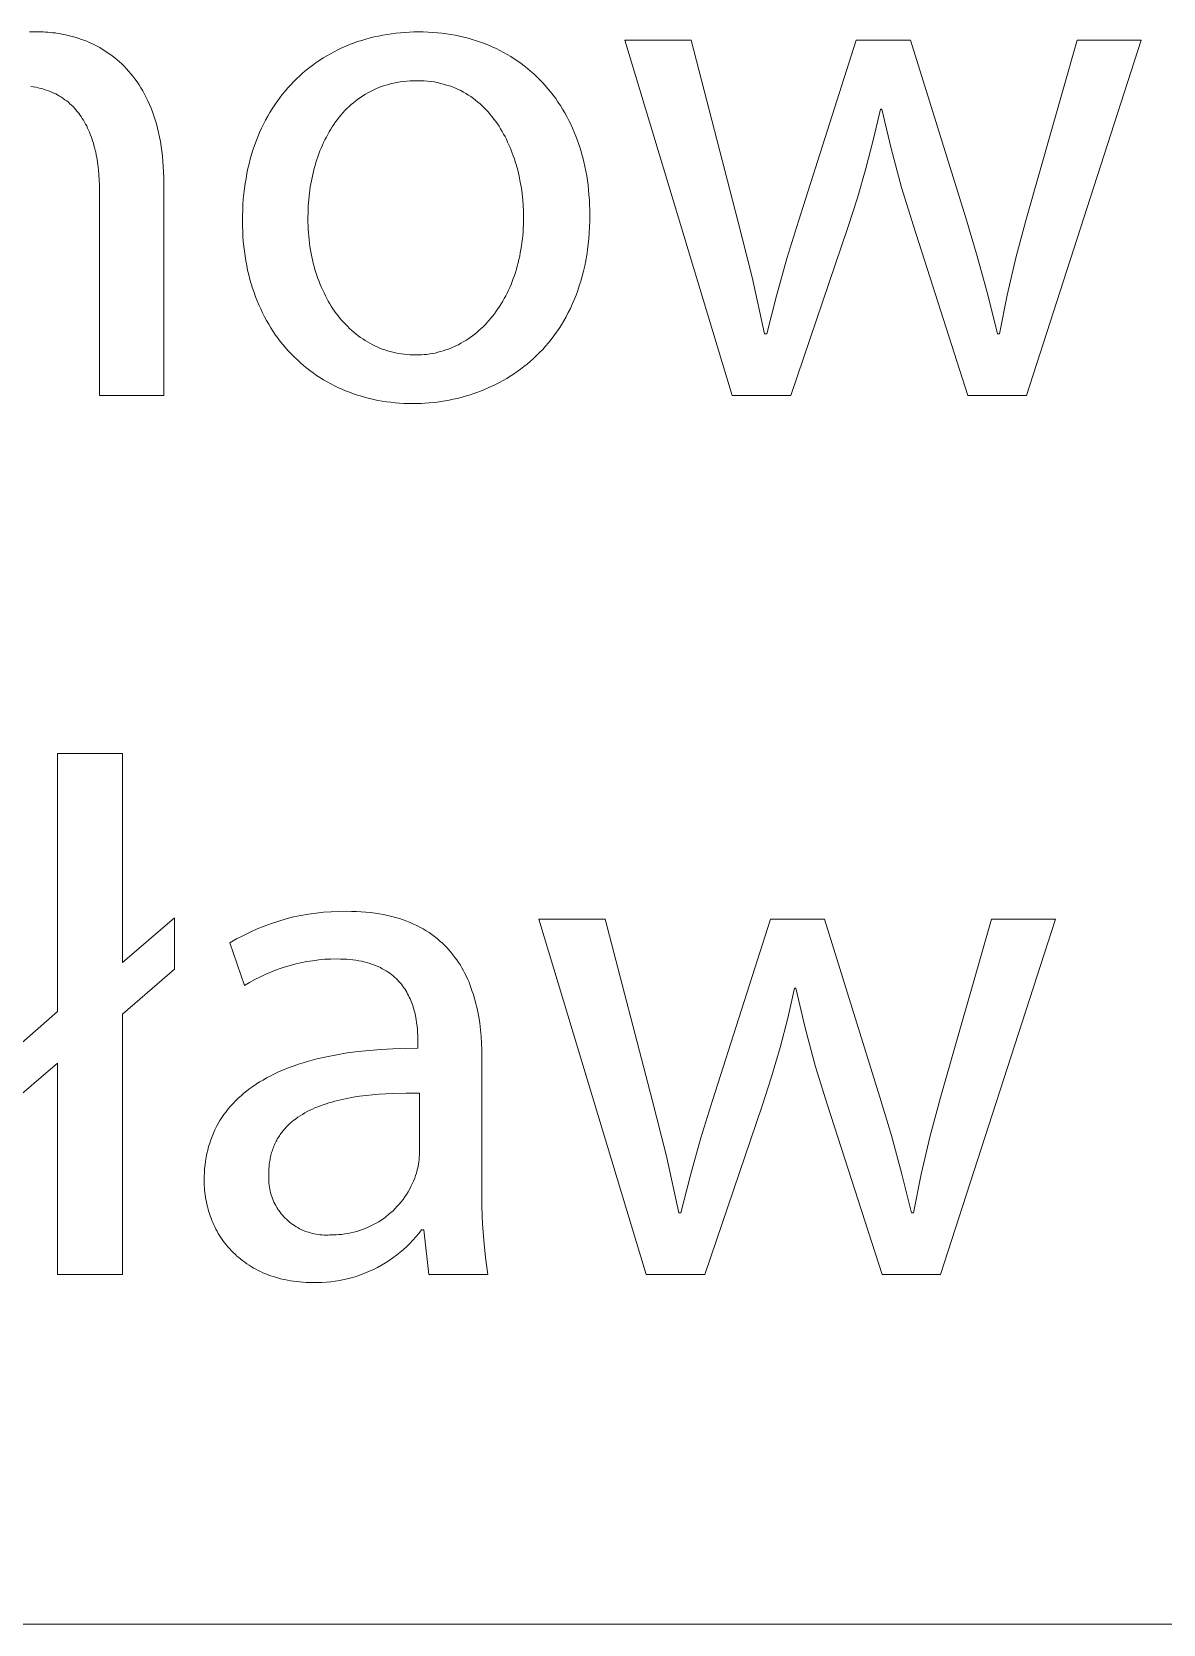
# Model space of a CAD drawing. Header units: millimetres. Extents: x 1348 to 6197, y -150 to 3238.
# Drawn here: x 5300.9 to 5375.7, y -149.9 to -44.6 of the extents above; entities that cross this region are included whole.
import ezdxf

# ---------------------------------------------------------------- set-up
doc = ezdxf.new("R2010")
doc.units = ezdxf.units.MM
doc.header["$MEASUREMENT"] = 0
doc.layers.add('Domyślny', color=7, linetype='Continuous', true_color=0x000000)

msp = doc.modelspace()

# ---------------------------------------------------------------- linework, layer by layer
at = {"layer": 'Domyślny', "color": 18, "lineweight": 15, "true_color": 0x000000}
for p, q in [((5300.79, -44.61), (5301.09, -44.6)), ((5301.09, -44.6), (5301.38, -44.61)), ((5301.38, -44.61), (5301.53, -44.61)), ((5301.53, -44.61), (5301.69, -44.61)), ((5301.69, -44.61), (5301.85, -44.62)), ((5301.85, -44.62), (5302.01, -44.63)), ((5302.01, -44.63), (5302.17, -44.64)), ((5302.17, -44.64), (5302.33, -44.66)), ((5302.33, -44.66), (5302.5, -44.68)), ((5302.5, -44.68), (5302.67, -44.71)), ((5302.67, -44.71), (5302.84, -44.73)), ((5302.84, -44.73), (5303.01, -44.77)), ((5303.01, -44.77), (5303.18, -44.8)), ((5303.18, -44.8), (5303.35, -44.84)), ((5303.35, -44.84), (5303.52, -44.88)), ((5303.52, -44.88), (5303.7, -44.93)), ((5303.7, -44.93), (5303.87, -44.98)), ((5303.87, -44.98), (5304.04, -45.04)), ((5304.04, -45.04), (5304.22, -45.1)), ((5304.22, -45.1), (5304.39, -45.16)), ((5304.39, -45.16), (5304.57, -45.23)), ((5304.57, -45.23), (5304.74, -45.31)), ((5322.21, -45.35), (5322.48, -45.25)), ((5322.48, -45.25), (5322.75, -45.17)), ((5322.75, -45.17), (5323.02, -45.08)), ((5323.02, -45.08), (5323.3, -45.01)), ((5323.3, -45.01), (5323.58, -44.94)), ((5323.58, -44.94), (5323.86, -44.88)), ((5323.86, -44.88), (5324.14, -44.82)), ((5324.14, -44.82), (5324.43, -44.77)), ((5324.43, -44.77), (5324.72, -44.73)), ((5324.72, -44.73), (5325.01, -44.69)), ((5325.01, -44.69), (5325.31, -44.66)), ((5325.31, -44.66), (5325.6, -44.64)), ((5325.6, -44.64), (5325.9, -44.62)), ((5325.9, -44.62), (5326.2, -44.61)), ((5326.2, -44.61), (5326.51, -44.61)), ((5326.51, -44.61), (5326.82, -44.61)), ((5326.82, -44.61), (5327.13, -44.62)), ((5327.13, -44.62), (5327.44, -44.64)), ((5327.44, -44.64), (5327.75, -44.66)), ((5327.75, -44.66), (5328.05, -44.69)), ((5328.05, -44.69), (5328.35, -44.73)), ((5328.35, -44.73), (5328.64, -44.78)), ((5328.64, -44.78), (5328.93, -44.83)), ((5328.93, -44.83), (5329.22, -44.89)), ((5329.22, -44.89), (5329.5, -44.96)), ((5329.5, -44.96), (5329.78, -45.03)), ((5329.78, -45.03), (5330.06, -45.11)), ((5330.06, -45.11), (5330.33, -45.19)), ((5330.33, -45.19), (5330.6, -45.28)), ((5347.23, -68.64), (5340.14, -45.15)), ((5340.14, -45.15), (5344.52, -45.15)), ((5344.52, -45.15), (5347.62, -57.1)), ((5351.61, -57.13), (5355.43, -45.15)), ((5355.43, -45.15), (5359.02, -45.15)), ((5359.02, -45.15), (5362.67, -56.9)), ((5366.69, -56.93), (5370.05, -45.15)), ((5374.28, -45.15), (5366.69, -68.64)), ((5370.05, -45.15), (5374.28, -45.15)), ((5304.74, -45.31), (5304.91, -45.38)), ((5304.91, -45.38), (5305.08, -45.47)), ((5305.08, -45.47), (5305.26, -45.56)), ((5305.26, -45.56), (5305.43, -45.65)), ((5305.43, -45.65), (5305.6, -45.75)), ((5305.6, -45.75), (5305.76, -45.85)), ((5305.76, -45.85), (5305.93, -45.96)), ((5305.93, -45.96), (5306.1, -46.08)), ((5306.1, -46.08), (5306.26, -46.2)), ((5306.26, -46.2), (5306.42, -46.32)), ((5306.42, -46.32), (5306.58, -46.45)), ((5320.2, -46.33), (5320.44, -46.19)), ((5320.44, -46.19), (5320.68, -46.05)), ((5320.68, -46.05), (5320.93, -45.92)), ((5320.93, -45.92), (5321.18, -45.79)), ((5321.18, -45.79), (5321.43, -45.67)), ((5321.43, -45.67), (5321.69, -45.56)), ((5321.69, -45.56), (5321.95, -45.45)), ((5321.95, -45.45), (5322.21, -45.35)), ((5330.6, -45.28), (5330.86, -45.38)), ((5330.86, -45.38), (5331.12, -45.48)), ((5331.12, -45.48), (5331.38, -45.6)), ((5331.38, -45.6), (5331.63, -45.71)), ((5331.63, -45.71), (5331.88, -45.83)), ((5331.88, -45.83), (5332.12, -45.96)), ((5332.12, -45.96), (5332.36, -46.1)), ((5332.36, -46.1), (5332.6, -46.24)), ((5332.6, -46.24), (5332.83, -46.39)), ((5306.58, -46.45), (5306.74, -46.59)), ((5306.74, -46.59), (5306.89, -46.73)), ((5306.89, -46.73), (5307.05, -46.88)), ((5307.05, -46.88), (5307.2, -47.04)), ((5307.2, -47.04), (5307.34, -47.2)), ((5307.34, -47.2), (5307.49, -47.37)), ((5307.49, -47.37), (5307.63, -47.54)), ((5318.65, -47.51), (5318.86, -47.32)), ((5318.86, -47.32), (5319.08, -47.14)), ((5319.08, -47.14), (5319.29, -46.97)), ((5319.29, -46.97), (5319.51, -46.8)), ((5319.51, -46.8), (5319.74, -46.64)), ((5319.74, -46.64), (5319.97, -46.48)), ((5319.97, -46.48), (5320.2, -46.33)), ((5332.83, -46.39), (5333.06, -46.54)), ((5333.06, -46.54), (5333.28, -46.7)), ((5333.28, -46.7), (5333.49, -46.86)), ((5333.49, -46.86), (5333.71, -47.03)), ((5333.71, -47.03), (5333.91, -47.2)), ((5333.91, -47.2), (5334.12, -47.38)), ((5301.04, -48.24), (5300.87, -48.22)), ((5301.2, -48.27), (5301.04, -48.24)), ((5301.36, -48.3), (5301.2, -48.27)), ((5301.52, -48.34), (5301.36, -48.3)), ((5301.67, -48.38), (5301.52, -48.34)), ((5301.82, -48.43), (5301.67, -48.38)), ((5301.97, -48.48), (5301.82, -48.43)), ((5307.63, -47.54), (5307.76, -47.72)), ((5307.76, -47.72), (5307.9, -47.91)), ((5307.9, -47.91), (5308.03, -48.1)), ((5308.03, -48.1), (5308.15, -48.3)), ((5308.15, -48.3), (5308.28, -48.51)), ((5317.68, -48.53), (5317.87, -48.31)), ((5317.87, -48.31), (5318.06, -48.1)), ((5318.06, -48.1), (5318.25, -47.9)), ((5318.25, -47.9), (5318.45, -47.7)), ((5318.45, -47.7), (5318.65, -47.51)), ((5323.69, -48.37), (5323.51, -48.45)), ((5323.87, -48.29), (5323.69, -48.37)), ((5324.06, -48.22), (5323.87, -48.29)), ((5324.26, -48.16), (5324.06, -48.22)), ((5324.45, -48.1), (5324.26, -48.16)), ((5324.65, -48.04), (5324.45, -48.1)), ((5324.86, -48), (5324.65, -48.04)), ((5325.07, -47.95), (5324.86, -48)), ((5325.28, -47.92), (5325.07, -47.95)), ((5325.5, -47.89), (5325.28, -47.92)), ((5325.72, -47.87), (5325.5, -47.89)), ((5325.95, -47.85), (5325.72, -47.87)), ((5326.18, -47.84), (5325.95, -47.85)), ((5326.41, -47.84), (5326.18, -47.84)), ((5326.64, -47.84), (5326.41, -47.84)), ((5326.88, -47.85), (5326.64, -47.84)), ((5327.1, -47.87), (5326.88, -47.85)), ((5327.32, -47.89), (5327.1, -47.87)), ((5327.54, -47.92), (5327.32, -47.89)), ((5327.75, -47.96), (5327.54, -47.92)), ((5327.96, -48.01), (5327.75, -47.96)), ((5328.16, -48.06), (5327.96, -48.01)), ((5328.36, -48.12), (5328.16, -48.06)), ((5328.56, -48.18), (5328.36, -48.12)), ((5328.75, -48.25), (5328.56, -48.18)), ((5328.94, -48.33), (5328.75, -48.25)), ((5329.12, -48.41), (5328.94, -48.33)), ((5329.3, -48.49), (5329.12, -48.41)), ((5334.12, -47.38), (5334.32, -47.57)), ((5334.32, -47.57), (5334.51, -47.76)), ((5334.51, -47.76), (5334.7, -47.96)), ((5334.7, -47.96), (5334.88, -48.16)), ((5334.88, -48.16), (5335.06, -48.37)), ((5335.06, -48.37), (5335.23, -48.58)), ((5302.11, -48.53), (5301.97, -48.48)), ((5302.25, -48.59), (5302.11, -48.53)), ((5302.39, -48.65), (5302.25, -48.59)), ((5302.52, -48.71), (5302.39, -48.65)), ((5302.65, -48.78), (5302.52, -48.71)), ((5302.78, -48.85), (5302.65, -48.78)), ((5302.9, -48.93), (5302.78, -48.85)), ((5303.02, -49.01), (5302.9, -48.93)), ((5303.13, -49.09), (5303.02, -49.01)), ((5303.25, -49.17), (5303.13, -49.09)), ((5303.36, -49.26), (5303.25, -49.17)), ((5303.46, -49.36), (5303.36, -49.26)), ((5303.57, -49.45), (5303.46, -49.36)), ((5303.67, -49.55), (5303.57, -49.45)), ((5308.28, -48.51), (5308.4, -48.72)), ((5308.4, -48.72), (5308.51, -48.94)), ((5308.51, -48.94), (5308.62, -49.17)), ((5308.62, -49.17), (5308.72, -49.41)), ((5308.72, -49.41), (5308.83, -49.65)), ((5316.84, -49.69), (5317, -49.44)), ((5317, -49.44), (5317.16, -49.21)), ((5317.16, -49.21), (5317.33, -48.97)), ((5317.33, -48.97), (5317.5, -48.75)), ((5317.5, -48.75), (5317.68, -48.53)), ((5322.05, -49.41), (5321.91, -49.54)), ((5322.2, -49.29), (5322.05, -49.41)), ((5322.35, -49.17), (5322.2, -49.29)), ((5322.5, -49.05), (5322.35, -49.17)), ((5322.66, -48.94), (5322.5, -49.05)), ((5322.82, -48.83), (5322.66, -48.94)), ((5322.99, -48.73), (5322.82, -48.83)), ((5323.16, -48.63), (5322.99, -48.73)), ((5323.33, -48.54), (5323.16, -48.63)), ((5323.51, -48.45), (5323.33, -48.54)), ((5329.47, -48.59), (5329.3, -48.49)), ((5329.64, -48.68), (5329.47, -48.59)), ((5329.81, -48.79), (5329.64, -48.68)), ((5329.97, -48.89), (5329.81, -48.79)), ((5330.13, -49.01), (5329.97, -48.89)), ((5330.28, -49.12), (5330.13, -49.01)), ((5330.43, -49.25), (5330.28, -49.12)), ((5330.58, -49.37), (5330.43, -49.25)), ((5330.72, -49.5), (5330.58, -49.37)), ((5335.23, -48.58), (5335.4, -48.8)), ((5335.4, -48.8), (5335.57, -49.02)), ((5335.57, -49.02), (5335.72, -49.25)), ((5335.72, -49.25), (5335.88, -49.48)), ((5335.88, -49.48), (5336.03, -49.72)), ((5303.76, -49.65), (5303.67, -49.55)), ((5303.86, -49.76), (5303.76, -49.65)), ((5303.95, -49.87), (5303.86, -49.76)), ((5304.04, -49.98), (5303.95, -49.87)), ((5304.12, -50.09), (5304.04, -49.98)), ((5304.2, -50.21), (5304.12, -50.09)), ((5304.28, -50.33), (5304.2, -50.21)), ((5304.36, -50.45), (5304.28, -50.33)), ((5304.43, -50.58), (5304.36, -50.45)), ((5308.83, -49.65), (5308.92, -49.9)), ((5308.92, -49.9), (5309.01, -50.16)), ((5309.01, -50.16), (5309.1, -50.42)), ((5309.1, -50.42), (5309.18, -50.69)), ((5316.26, -50.71), (5316.39, -50.45)), ((5316.39, -50.45), (5316.54, -50.19)), ((5316.54, -50.19), (5316.68, -49.94)), ((5316.68, -49.94), (5316.84, -49.69)), ((5321.14, -50.4), (5321.02, -50.56)), ((5321.26, -50.25), (5321.14, -50.4)), ((5321.38, -50.1), (5321.26, -50.25)), ((5321.51, -49.95), (5321.38, -50.1)), ((5321.64, -49.81), (5321.51, -49.95)), ((5321.77, -49.68), (5321.64, -49.81)), ((5321.91, -49.54), (5321.77, -49.68)), ((5330.86, -49.64), (5330.72, -49.5)), ((5330.99, -49.78), (5330.86, -49.64)), ((5331.12, -49.92), (5330.99, -49.78)), ((5331.25, -50.07), (5331.12, -49.92)), ((5331.37, -50.22), (5331.25, -50.07)), ((5331.49, -50.37), (5331.37, -50.22)), ((5331.61, -50.53), (5331.49, -50.37)), ((5331.72, -50.69), (5331.61, -50.53)), ((5336.03, -49.72), (5336.17, -49.96)), ((5336.17, -49.96), (5336.3, -50.2)), ((5336.3, -50.2), (5336.44, -50.46)), ((5336.44, -50.46), (5336.56, -50.71)), ((5357.03, -49.72), (5356.58, -51.68)), ((5357.13, -49.72), (5357.03, -49.72)), ((5357.74, -52.31), (5357.13, -49.72)), ((5304.5, -50.7), (5304.43, -50.58)), ((5304.57, -50.83), (5304.5, -50.7)), ((5304.63, -50.97), (5304.57, -50.83)), ((5304.7, -51.1), (5304.63, -50.97)), ((5304.75, -51.24), (5304.7, -51.1)), ((5304.81, -51.38), (5304.75, -51.24)), ((5304.86, -51.52), (5304.81, -51.38)), ((5304.92, -51.66), (5304.86, -51.52)), ((5309.18, -50.69), (5309.25, -50.97)), ((5309.25, -50.97), (5309.32, -51.26)), ((5309.32, -51.26), (5309.38, -51.56)), ((5309.38, -51.56), (5309.44, -51.86)), ((5315.77, -51.83), (5315.88, -51.54)), ((5315.88, -51.54), (5316, -51.26)), ((5316, -51.26), (5316.13, -50.98)), ((5316.13, -50.98), (5316.26, -50.71)), ((5320.41, -51.56), (5320.32, -51.74)), ((5320.5, -51.39), (5320.41, -51.56)), ((5320.6, -51.22), (5320.5, -51.39)), ((5320.7, -51.05), (5320.6, -51.22)), ((5320.8, -50.88), (5320.7, -51.05)), ((5320.91, -50.72), (5320.8, -50.88)), ((5321.02, -50.56), (5320.91, -50.72)), ((5331.83, -50.85), (5331.72, -50.69)), ((5331.93, -51.02), (5331.83, -50.85)), ((5332.03, -51.19), (5331.93, -51.02)), ((5332.13, -51.36), (5332.03, -51.19)), ((5332.22, -51.53), (5332.13, -51.36)), ((5332.31, -51.71), (5332.22, -51.53)), ((5336.56, -50.71), (5336.68, -50.97)), ((5336.68, -50.97), (5336.8, -51.24)), ((5336.8, -51.24), (5336.9, -51.51)), ((5336.9, -51.51), (5337.01, -51.78)), ((5304.96, -51.81), (5304.92, -51.66)), ((5305.01, -51.96), (5304.96, -51.81)), ((5305.05, -52.11), (5305.01, -51.96)), ((5305.09, -52.26), (5305.05, -52.11)), ((5305.13, -52.42), (5305.09, -52.26)), ((5305.17, -52.57), (5305.13, -52.42)), ((5305.2, -52.73), (5305.17, -52.57)), ((5309.44, -51.86), (5309.49, -52.18)), ((5309.49, -52.18), (5309.54, -52.5)), ((5309.54, -52.5), (5309.57, -52.83)), ((5315.47, -52.72), (5315.56, -52.42)), ((5315.56, -52.42), (5315.66, -52.12)), ((5315.66, -52.12), (5315.77, -51.83)), ((5319.99, -52.47), (5319.92, -52.66)), ((5320.07, -52.29), (5319.99, -52.47)), ((5320.15, -52.1), (5320.07, -52.29)), ((5320.23, -51.92), (5320.15, -52.1)), ((5320.32, -51.74), (5320.23, -51.92)), ((5332.39, -51.89), (5332.31, -51.71)), ((5332.48, -52.07), (5332.39, -51.89)), ((5332.56, -52.25), (5332.48, -52.07)), ((5332.63, -52.43), (5332.56, -52.25)), ((5332.7, -52.62), (5332.63, -52.43)), ((5332.77, -52.81), (5332.7, -52.62)), ((5337.01, -51.78), (5337.1, -52.06)), ((5337.1, -52.06), (5337.2, -52.34)), ((5337.2, -52.34), (5337.28, -52.63)), ((5337.28, -52.63), (5337.36, -52.92)), ((5356.58, -51.68), (5356.08, -53.63)), ((5358.43, -54.89), (5357.74, -52.31)), ((5305.26, -53.05), (5305.2, -52.73)), ((5305.31, -53.38), (5305.26, -53.05)), ((5305.35, -53.72), (5305.31, -53.38)), ((5309.57, -52.83), (5309.61, -53.17)), ((5309.61, -53.17), (5309.63, -53.51)), ((5309.63, -53.51), (5309.65, -53.87)), ((5315.16, -53.98), (5315.23, -53.65)), ((5315.23, -53.65), (5315.3, -53.34)), ((5315.3, -53.34), (5315.38, -53.02)), ((5315.38, -53.02), (5315.47, -52.72)), ((5319.61, -53.64), (5319.56, -53.84)), ((5319.67, -53.44), (5319.61, -53.64)), ((5319.72, -53.24), (5319.67, -53.44)), ((5319.79, -53.05), (5319.72, -53.24)), ((5319.85, -52.86), (5319.79, -53.05)), ((5319.92, -52.66), (5319.85, -52.86)), ((5332.84, -53), (5332.77, -52.81)), ((5332.9, -53.19), (5332.84, -53)), ((5332.96, -53.38), (5332.9, -53.19)), ((5333.06, -53.76), (5332.96, -53.38)), ((5337.36, -52.92), (5337.43, -53.21)), ((5337.43, -53.21), (5337.5, -53.51)), ((5337.5, -53.51), (5337.56, -53.81)), ((5356.08, -53.63), (5355.52, -55.57)), ((5305.38, -54.06), (5305.35, -53.72)), ((5305.4, -54.4), (5305.38, -54.06)), ((5305.41, -54.75), (5305.4, -54.4)), ((5309.65, -53.87), (5309.66, -54.23)), ((5309.66, -54.23), (5309.66, -54.6)), ((5309.66, -54.6), (5309.66, -68.65)), ((5315, -54.97), (5315.04, -54.64)), ((5315.04, -54.64), (5315.1, -54.3)), ((5315.1, -54.3), (5315.16, -53.98)), ((5319.43, -54.45), (5319.35, -54.86)), ((5319.51, -54.04), (5319.43, -54.45)), ((5319.56, -53.84), (5319.51, -54.04)), ((5333.15, -54.15), (5333.06, -53.76)), ((5333.23, -54.54), (5333.15, -54.15)), ((5333.3, -54.93), (5333.23, -54.54)), ((5337.56, -53.81), (5337.62, -54.12)), ((5337.62, -54.12), (5337.67, -54.43)), ((5337.67, -54.43), (5337.71, -54.74)), ((5337.71, -54.74), (5337.74, -55.06)), ((5305.42, -55.1), (5305.41, -54.75)), ((5305.42, -68.65), (5305.42, -55.1)), ((5314.9, -56.02), (5314.92, -55.67)), ((5314.92, -55.67), (5314.96, -55.32)), ((5314.96, -55.32), (5315, -54.97)), ((5319.25, -55.69), (5319.22, -56.11)), ((5319.3, -55.27), (5319.25, -55.69)), ((5319.35, -54.86), (5319.3, -55.27)), ((5333.36, -55.32), (5333.3, -54.93)), ((5333.4, -55.71), (5333.36, -55.32)), ((5333.43, -56.09), (5333.4, -55.71)), ((5337.74, -55.06), (5337.77, -55.38)), ((5337.77, -55.38), (5337.8, -55.71)), ((5337.8, -55.71), (5337.81, -56.03)), ((5355.52, -55.57), (5354.9, -57.48)), ((5359.21, -57.44), (5358.43, -54.89)), ((5314.86, -57.1), (5314.87, -56.74)), ((5314.87, -56.74), (5314.88, -56.37)), ((5314.88, -56.37), (5314.9, -56.02)), ((5319.2, -56.52), (5319.19, -56.94)), ((5319.22, -56.11), (5319.2, -56.52)), ((5333.44, -56.47), (5333.43, -56.09)), ((5333.45, -56.85), (5333.44, -56.47)), ((5333.45, -57.09), (5333.45, -56.85)), ((5337.81, -56.03), (5337.82, -56.37)), ((5337.82, -56.37), (5337.83, -56.7)), ((5337.83, -56.7), (5337.82, -57.1)), ((5314.87, -57.45), (5314.86, -57.1)), ((5314.88, -57.79), (5314.87, -57.45)), ((5314.9, -58.13), (5314.88, -57.79)), ((5319.19, -56.94), (5319.19, -57.18)), ((5319.19, -57.18), (5319.2, -57.42)), ((5319.2, -57.42), (5319.21, -57.66)), ((5319.21, -57.66), (5319.23, -57.89)), ((5319.23, -57.89), (5319.25, -58.12)), ((5333.4, -58.06), (5333.42, -57.82)), ((5333.42, -57.82), (5333.43, -57.58)), ((5333.43, -57.58), (5333.44, -57.34)), ((5333.44, -57.34), (5333.45, -57.09)), ((5337.79, -57.89), (5337.76, -58.27)), ((5337.81, -57.5), (5337.79, -57.89)), ((5337.82, -57.1), (5337.81, -57.5)), ((5347.62, -57.1), (5348.56, -60.82)), ((5350.85, -59.59), (5351.61, -57.13)), ((5354.9, -57.48), (5351.11, -68.64)), ((5362.81, -68.64), (5359.21, -57.44)), ((5362.67, -56.9), (5363.44, -59.44)), ((5366.01, -59.46), (5366.69, -56.93)), ((5314.92, -58.46), (5314.9, -58.13)), ((5314.95, -58.79), (5314.92, -58.46)), ((5314.99, -59.11), (5314.95, -58.79)), ((5319.25, -58.12), (5319.27, -58.35)), ((5319.27, -58.35), (5319.3, -58.58)), ((5319.3, -58.58), (5319.33, -58.8)), ((5319.33, -58.8), (5319.36, -59.03)), ((5333.27, -58.99), (5333.31, -58.76)), ((5333.31, -58.76), (5333.34, -58.53)), ((5333.34, -58.53), (5333.37, -58.29)), ((5333.37, -58.29), (5333.4, -58.06)), ((5337.72, -58.65), (5337.67, -59.02)), ((5337.76, -58.27), (5337.72, -58.65)), ((5315.04, -59.44), (5314.99, -59.11)), ((5315.09, -59.75), (5315.04, -59.44)), ((5315.15, -60.06), (5315.09, -59.75)), ((5319.36, -59.03), (5319.4, -59.25)), ((5319.4, -59.25), (5319.45, -59.47)), ((5319.45, -59.47), (5319.49, -59.68)), ((5319.49, -59.68), (5319.54, -59.9)), ((5319.54, -59.9), (5319.6, -60.11)), ((5333.03, -60.09), (5333.09, -59.87)), ((5333.09, -59.87), (5333.14, -59.65)), ((5333.14, -59.65), (5333.19, -59.43)), ((5333.19, -59.43), (5333.23, -59.21)), ((5333.23, -59.21), (5333.27, -58.99)), ((5337.56, -59.73), (5337.49, -60.08)), ((5337.62, -59.38), (5337.56, -59.73)), ((5337.67, -59.02), (5337.62, -59.38)), ((5350.16, -62.07), (5350.85, -59.59)), ((5363.44, -59.44), (5364.14, -62)), ((5365.41, -62.01), (5366.01, -59.46)), ((5315.21, -60.37), (5315.15, -60.06)), ((5315.28, -60.67), (5315.21, -60.37)), ((5315.36, -60.97), (5315.28, -60.67)), ((5315.44, -61.26), (5315.36, -60.97)), ((5319.6, -60.11), (5319.66, -60.31)), ((5319.66, -60.31), (5319.72, -60.52)), ((5319.72, -60.52), (5319.78, -60.72)), ((5319.78, -60.72), (5319.85, -60.92)), ((5319.85, -60.92), (5319.93, -61.12)), ((5332.69, -61.11), (5332.77, -60.91)), ((5332.77, -60.91), (5332.84, -60.71)), ((5332.84, -60.71), (5332.91, -60.51)), ((5332.91, -60.51), (5332.97, -60.3)), ((5332.97, -60.3), (5333.03, -60.09)), ((5337.33, -60.75), (5337.23, -61.08)), ((5337.41, -60.42), (5337.33, -60.75)), ((5337.49, -60.08), (5337.41, -60.42)), ((5348.56, -60.82), (5349.38, -64.57)), ((5315.53, -61.55), (5315.44, -61.26)), ((5315.63, -61.84), (5315.53, -61.55)), ((5315.73, -62.12), (5315.63, -61.84)), ((5319.93, -61.12), (5320, -61.31)), ((5320, -61.31), (5320.08, -61.5)), ((5320.08, -61.5), (5320.17, -61.69)), ((5320.17, -61.69), (5320.26, -61.87)), ((5320.26, -61.87), (5320.35, -62.06)), ((5320.35, -62.06), (5320.44, -62.23)), ((5332.17, -62.24), (5332.27, -62.06)), ((5332.27, -62.06), (5332.36, -61.88)), ((5332.36, -61.88), (5332.45, -61.69)), ((5332.45, -61.69), (5332.53, -61.5)), ((5332.53, -61.5), (5332.62, -61.31)), ((5332.62, -61.31), (5332.69, -61.11)), ((5336.92, -62.02), (5336.8, -62.32)), ((5337.03, -61.71), (5336.92, -62.02)), ((5337.13, -61.4), (5337.03, -61.71)), ((5337.23, -61.08), (5337.13, -61.4)), ((5349.52, -64.57), (5350.16, -62.07)), ((5364.14, -62), (5364.77, -64.57)), ((5364.9, -64.57), (5365.41, -62.01)), ((5315.84, -62.39), (5315.73, -62.12)), ((5315.95, -62.66), (5315.84, -62.39)), ((5316.07, -62.93), (5315.95, -62.66)), ((5316.19, -63.19), (5316.07, -62.93)), ((5320.44, -62.23), (5320.54, -62.41)), ((5320.54, -62.41), (5320.64, -62.58)), ((5320.64, -62.58), (5320.74, -62.75)), ((5320.74, -62.75), (5320.85, -62.91)), ((5320.85, -62.91), (5320.96, -63.07)), ((5320.96, -63.07), (5321.07, -63.23)), ((5331.53, -63.24), (5331.64, -63.08)), ((5331.64, -63.08), (5331.75, -62.92)), ((5331.75, -62.92), (5331.86, -62.76)), ((5331.86, -62.76), (5331.97, -62.59)), ((5331.97, -62.59), (5332.07, -62.42)), ((5332.07, -62.42), (5332.17, -62.24)), ((5336.54, -62.89), (5336.4, -63.17)), ((5336.67, -62.61), (5336.54, -62.89)), ((5336.8, -62.32), (5336.67, -62.61)), ((5316.32, -63.45), (5316.19, -63.19)), ((5316.46, -63.7), (5316.32, -63.45)), ((5316.6, -63.94), (5316.46, -63.7)), ((5316.75, -64.18), (5316.6, -63.94)), ((5316.9, -64.42), (5316.75, -64.18)), ((5321.07, -63.23), (5321.19, -63.38)), ((5321.19, -63.38), (5321.31, -63.53)), ((5321.31, -63.53), (5321.43, -63.68)), ((5321.43, -63.68), (5321.56, -63.82)), ((5321.56, -63.82), (5321.69, -63.96)), ((5321.69, -63.96), (5321.82, -64.09)), ((5321.82, -64.09), (5321.95, -64.22)), ((5321.95, -64.22), (5322.09, -64.35)), ((5330.64, -64.23), (5330.77, -64.1)), ((5330.77, -64.1), (5330.91, -63.97)), ((5330.91, -63.97), (5331.04, -63.83)), ((5331.04, -63.83), (5331.16, -63.69)), ((5331.16, -63.69), (5331.29, -63.54)), ((5331.29, -63.54), (5331.41, -63.39)), ((5331.41, -63.39), (5331.53, -63.24)), ((5335.79, -64.22), (5335.62, -64.47)), ((5335.95, -63.97), (5335.79, -64.22)), ((5336.11, -63.71), (5335.95, -63.97)), ((5336.26, -63.45), (5336.11, -63.71)), ((5336.4, -63.17), (5336.26, -63.45)), ((5317.06, -64.65), (5316.9, -64.42)), ((5317.22, -64.87), (5317.06, -64.65)), ((5317.39, -65.1), (5317.22, -64.87)), ((5317.56, -65.31), (5317.39, -65.1)), ((5322.09, -64.35), (5322.23, -64.47)), ((5322.23, -64.47), (5322.37, -64.58)), ((5322.37, -64.58), (5322.52, -64.7)), ((5322.52, -64.7), (5322.67, -64.81)), ((5322.67, -64.81), (5322.82, -64.91)), ((5322.82, -64.91), (5322.97, -65.01)), ((5322.97, -65.01), (5323.12, -65.1)), ((5323.12, -65.1), (5323.28, -65.2)), ((5323.28, -65.2), (5323.44, -65.28)), ((5329.15, -65.29), (5329.31, -65.2)), ((5329.31, -65.2), (5329.46, -65.11)), ((5329.46, -65.11), (5329.62, -65.02)), ((5329.62, -65.02), (5329.77, -64.92)), ((5329.77, -64.92), (5329.92, -64.82)), ((5329.92, -64.82), (5330.07, -64.71)), ((5330.07, -64.71), (5330.22, -64.6)), ((5330.22, -64.6), (5330.36, -64.48)), ((5330.36, -64.48), (5330.5, -64.36)), ((5330.5, -64.36), (5330.64, -64.23)), ((5335.09, -65.17), (5334.9, -65.39)), ((5335.27, -64.94), (5335.09, -65.17)), ((5335.45, -64.71), (5335.27, -64.94)), ((5335.62, -64.47), (5335.45, -64.71)), ((5349.38, -64.57), (5349.52, -64.57)), ((5364.77, -64.57), (5364.9, -64.57)), ((5317.74, -65.52), (5317.56, -65.31)), ((5317.92, -65.72), (5317.74, -65.52)), ((5318.11, -65.92), (5317.92, -65.72)), ((5318.3, -66.12), (5318.11, -65.92)), ((5318.5, -66.3), (5318.3, -66.12)), ((5318.7, -66.49), (5318.5, -66.3)), ((5323.44, -65.28), (5323.61, -65.36)), ((5323.61, -65.36), (5323.77, -65.44)), ((5323.77, -65.44), (5323.94, -65.51)), ((5323.94, -65.51), (5324.11, -65.58)), ((5324.11, -65.58), (5324.28, -65.64)), ((5324.28, -65.64), (5324.46, -65.69)), ((5324.46, -65.69), (5324.63, -65.75)), ((5324.63, -65.75), (5324.81, -65.79)), ((5324.81, -65.79), (5324.99, -65.83)), ((5324.99, -65.83), (5325.18, -65.87)), ((5325.18, -65.87), (5325.36, -65.9)), ((5325.36, -65.9), (5325.55, -65.92)), ((5325.55, -65.92), (5325.74, -65.94)), ((5325.74, -65.94), (5325.93, -65.96)), ((5325.93, -65.96), (5326.12, -65.97)), ((5326.12, -65.97), (5326.31, -65.97)), ((5326.31, -65.97), (5326.5, -65.97)), ((5326.5, -65.97), (5326.69, -65.96)), ((5326.69, -65.96), (5326.88, -65.94)), ((5326.88, -65.94), (5327.06, -65.93)), ((5327.06, -65.93), (5327.25, -65.9)), ((5327.25, -65.9), (5327.43, -65.87)), ((5327.43, -65.87), (5327.61, -65.84)), ((5327.61, -65.84), (5327.79, -65.79)), ((5327.79, -65.79), (5327.96, -65.75)), ((5327.96, -65.75), (5328.14, -65.7)), ((5328.14, -65.7), (5328.31, -65.64)), ((5328.31, -65.64), (5328.48, -65.58)), ((5328.48, -65.58), (5328.65, -65.52)), ((5328.65, -65.52), (5328.82, -65.44)), ((5328.82, -65.44), (5328.98, -65.37)), ((5328.98, -65.37), (5329.15, -65.29)), ((5334.11, -66.2), (5333.9, -66.39)), ((5334.31, -66.01), (5334.11, -66.2)), ((5334.51, -65.81), (5334.31, -66.01)), ((5334.71, -65.6), (5334.51, -65.81)), ((5334.9, -65.39), (5334.71, -65.6)), ((5318.9, -66.66), (5318.7, -66.49)), ((5319.11, -66.84), (5318.9, -66.66)), ((5319.33, -67), (5319.11, -66.84)), ((5319.54, -67.16), (5319.33, -67)), ((5319.77, -67.32), (5319.54, -67.16)), ((5319.99, -67.46), (5319.77, -67.32)), ((5332.56, -67.38), (5332.33, -67.52)), ((5332.79, -67.23), (5332.56, -67.38)), ((5333.02, -67.07), (5332.79, -67.23)), ((5333.24, -66.91), (5333.02, -67.07)), ((5333.47, -66.74), (5333.24, -66.91)), ((5333.68, -66.57), (5333.47, -66.74)), ((5333.9, -66.39), (5333.68, -66.57)), ((5320.22, -67.61), (5319.99, -67.46)), ((5320.46, -67.74), (5320.22, -67.61)), ((5320.7, -67.87), (5320.46, -67.74)), ((5320.94, -68), (5320.7, -67.87)), ((5321.18, -68.12), (5320.94, -68)), ((5321.43, -68.23), (5321.18, -68.12)), ((5321.68, -68.34), (5321.43, -68.23)), ((5321.94, -68.44), (5321.68, -68.34)), ((5330.61, -68.36), (5330.35, -68.45)), ((5330.86, -68.26), (5330.61, -68.36)), ((5331.11, -68.15), (5330.86, -68.26)), ((5331.36, -68.04), (5331.11, -68.15)), ((5331.6, -67.92), (5331.36, -68.04)), ((5331.85, -67.79), (5331.6, -67.92)), ((5332.09, -67.66), (5331.85, -67.79)), ((5332.33, -67.52), (5332.09, -67.66)), ((5309.66, -68.65), (5305.42, -68.65)), ((5322.2, -68.53), (5321.94, -68.44)), ((5322.46, -68.62), (5322.2, -68.53)), ((5322.73, -68.7), (5322.46, -68.62)), ((5323, -68.78), (5322.73, -68.7)), ((5323.27, -68.85), (5323, -68.78)), ((5323.54, -68.91), (5323.27, -68.85)), ((5323.82, -68.97), (5323.54, -68.91)), ((5324.1, -69.02), (5323.82, -68.97)), ((5324.38, -69.06), (5324.1, -69.02)), ((5324.67, -69.1), (5324.38, -69.06)), ((5324.96, -69.13), (5324.67, -69.1)), ((5325.25, -69.15), (5324.96, -69.13)), ((5325.54, -69.17), (5325.25, -69.15)), ((5325.84, -69.18), (5325.54, -69.17)), ((5326.14, -69.18), (5325.84, -69.18)), ((5326.4, -69.18), (5326.14, -69.18)), ((5326.67, -69.17), (5326.4, -69.18)), ((5326.93, -69.16), (5326.67, -69.17)), ((5327.2, -69.14), (5326.93, -69.16)), ((5327.47, -69.11), (5327.2, -69.14)), ((5327.73, -69.08), (5327.47, -69.11)), ((5328, -69.05), (5327.73, -69.08)), ((5328.27, -69), (5328, -69.05)), ((5328.53, -68.95), (5328.27, -69)), ((5328.79, -68.9), (5328.53, -68.95)), ((5329.06, -68.84), (5328.79, -68.9)), ((5329.32, -68.78), (5329.06, -68.84)), ((5329.58, -68.7), (5329.32, -68.78)), ((5329.84, -68.63), (5329.58, -68.7)), ((5330.1, -68.54), (5329.84, -68.63)), ((5330.35, -68.45), (5330.1, -68.54)), ((5351.11, -68.64), (5347.23, -68.64)), ((5366.69, -68.64), (5362.81, -68.64)), ((5302.65, -109.39), (5302.65, -92.31)), ((5302.65, -92.31), (5306.93, -92.31)), ((5306.93, -92.31), (5306.93, -106.15)), ((5306.93, -106.15), (5310.37, -103.18)), ((5310.37, -103.18), (5310.37, -106.58)), ((5317.75, -103.26), (5318.24, -103.13)), ((5318.24, -103.13), (5318.73, -103.03)), ((5318.73, -103.03), (5319.23, -102.94)), ((5319.23, -102.94), (5319.73, -102.87)), ((5319.73, -102.87), (5320.23, -102.81)), ((5320.23, -102.81), (5320.74, -102.78)), ((5320.74, -102.78), (5321.24, -102.76)), ((5321.24, -102.76), (5321.75, -102.75)), ((5321.75, -102.75), (5322.08, -102.76)), ((5322.08, -102.76), (5322.4, -102.77)), ((5322.4, -102.77), (5322.72, -102.79)), ((5322.72, -102.79), (5323.03, -102.81)), ((5323.03, -102.81), (5323.33, -102.84)), ((5323.33, -102.84), (5323.63, -102.88)), ((5323.63, -102.88), (5323.91, -102.92)), ((5323.91, -102.92), (5324.19, -102.97)), ((5324.19, -102.97), (5324.46, -103.03)), ((5324.46, -103.03), (5324.73, -103.09)), ((5324.73, -103.09), (5324.99, -103.16)), ((5324.99, -103.16), (5325.24, -103.24)), ((5314.93, -104.35), (5315.38, -104.13)), ((5315.38, -104.13), (5315.84, -103.92)), ((5315.84, -103.92), (5316.31, -103.73)), ((5316.31, -103.73), (5316.78, -103.56)), ((5316.78, -103.56), (5317.26, -103.4)), ((5317.26, -103.4), (5317.75, -103.26)), ((5325.24, -103.24), (5325.48, -103.32)), ((5325.48, -103.32), (5325.72, -103.41)), ((5325.72, -103.41), (5325.95, -103.5)), ((5325.95, -103.5), (5326.17, -103.6)), ((5326.17, -103.6), (5326.39, -103.7)), ((5326.39, -103.7), (5326.6, -103.81)), ((5326.6, -103.81), (5326.81, -103.92)), ((5326.81, -103.92), (5327, -104.04)), ((5327, -104.04), (5327.2, -104.16)), ((5327.2, -104.16), (5327.38, -104.29)), ((5341.55, -126.77), (5334.46, -103.27)), ((5334.46, -103.27), (5338.84, -103.27)), ((5338.84, -103.27), (5341.94, -115.22)), ((5345.93, -115.27), (5349.76, -103.27)), ((5349.76, -103.27), (5353.34, -103.27)), ((5353.34, -103.27), (5356.99, -115.05)), ((5361.01, -115.06), (5364.37, -103.27)), ((5368.6, -103.27), (5361.01, -126.77)), ((5364.37, -103.27), (5368.6, -103.27)), ((5314.04, -104.84), (5314.48, -104.58)), ((5315, -107.66), (5314.04, -104.84)), ((5314.48, -104.58), (5314.93, -104.35)), ((5327.38, -104.29), (5327.56, -104.42)), ((5327.56, -104.42), (5327.73, -104.56)), ((5327.73, -104.56), (5327.9, -104.7)), ((5327.9, -104.7), (5328.06, -104.84)), ((5328.06, -104.84), (5328.22, -104.99)), ((5328.22, -104.99), (5328.37, -105.14)), ((5328.37, -105.14), (5328.51, -105.3)), ((5318.32, -106.25), (5317.93, -106.36)), ((5318.71, -106.16), (5318.32, -106.25)), ((5319.11, -106.08), (5318.71, -106.16)), ((5319.51, -106.02), (5319.11, -106.08)), ((5319.91, -105.97), (5319.51, -106.02)), ((5320.31, -105.93), (5319.91, -105.97)), ((5320.71, -105.91), (5320.31, -105.93)), ((5321.12, -105.9), (5320.71, -105.91)), ((5321.34, -105.91), (5321.12, -105.9)), ((5321.55, -105.91), (5321.34, -105.91)), ((5321.76, -105.93), (5321.55, -105.91)), ((5321.97, -105.94), (5321.76, -105.93)), ((5322.17, -105.96), (5321.97, -105.94)), ((5322.36, -105.99), (5322.17, -105.96)), ((5322.55, -106.02), (5322.36, -105.99)), ((5322.73, -106.06), (5322.55, -106.02)), ((5322.9, -106.1), (5322.73, -106.06)), ((5323.07, -106.14), (5322.9, -106.1)), ((5323.24, -106.19), (5323.07, -106.14)), ((5323.4, -106.24), (5323.24, -106.19)), ((5323.55, -106.29), (5323.4, -106.24)), ((5323.7, -106.35), (5323.55, -106.29)), ((5328.51, -105.3), (5328.65, -105.46)), ((5328.65, -105.46), (5328.78, -105.63)), ((5328.78, -105.63), (5328.91, -105.8)), ((5328.91, -105.8), (5329.04, -105.97)), ((5329.04, -105.97), (5329.15, -106.14)), ((5329.15, -106.14), (5329.27, -106.32)), ((5329.27, -106.32), (5329.37, -106.5)), ((5310.37, -106.58), (5306.93, -109.56)), ((5315.69, -107.26), (5315.34, -107.46)), ((5316.05, -107.08), (5315.69, -107.26)), ((5316.42, -106.91), (5316.05, -107.08)), ((5316.79, -106.75), (5316.42, -106.91)), ((5317.17, -106.61), (5316.79, -106.75)), ((5317.55, -106.48), (5317.17, -106.61)), ((5317.93, -106.36), (5317.55, -106.48)), ((5323.84, -106.41), (5323.7, -106.35)), ((5323.98, -106.48), (5323.84, -106.41)), ((5324.11, -106.55), (5323.98, -106.48)), ((5324.24, -106.62), (5324.11, -106.55)), ((5324.37, -106.69), (5324.24, -106.62)), ((5324.49, -106.77), (5324.37, -106.69)), ((5324.6, -106.85), (5324.49, -106.77)), ((5324.71, -106.94), (5324.6, -106.85)), ((5324.82, -107.02), (5324.71, -106.94)), ((5324.92, -107.11), (5324.82, -107.02)), ((5325.02, -107.2), (5324.92, -107.11)), ((5325.11, -107.29), (5325.02, -107.2)), ((5325.2, -107.39), (5325.11, -107.29)), ((5325.29, -107.49), (5325.2, -107.39)), ((5329.37, -106.5), (5329.48, -106.69)), ((5329.48, -106.69), (5329.57, -106.87)), ((5329.57, -106.87), (5329.67, -107.06)), ((5329.67, -107.06), (5329.76, -107.26)), ((5329.76, -107.26), (5329.84, -107.45)), ((5315.34, -107.46), (5315, -107.66)), ((5325.37, -107.58), (5325.29, -107.49)), ((5325.45, -107.69), (5325.37, -107.58)), ((5325.52, -107.79), (5325.45, -107.69)), ((5325.59, -107.89), (5325.52, -107.79)), ((5325.66, -108), (5325.59, -107.89)), ((5325.72, -108.1), (5325.66, -108)), ((5325.78, -108.21), (5325.72, -108.1)), ((5325.84, -108.32), (5325.78, -108.21)), ((5325.89, -108.43), (5325.84, -108.32)), ((5325.95, -108.54), (5325.89, -108.43)), ((5329.84, -107.45), (5329.92, -107.65)), ((5329.92, -107.65), (5329.99, -107.85)), ((5329.99, -107.85), (5330.06, -108.05)), ((5330.06, -108.05), (5330.13, -108.26)), ((5330.13, -108.26), (5330.19, -108.46)), ((5351.36, -107.84), (5350.91, -109.81)), ((5351.45, -107.84), (5351.36, -107.84)), ((5352.06, -110.45), (5351.45, -107.84)), ((5299.36, -112.27), (5302.65, -109.39)), ((5325.99, -108.65), (5325.95, -108.54)), ((5326.04, -108.76), (5325.99, -108.65)), ((5326.08, -108.88), (5326.04, -108.76)), ((5326.12, -108.99), (5326.08, -108.88)), ((5326.16, -109.1), (5326.12, -108.99)), ((5326.19, -109.22), (5326.16, -109.1)), ((5326.22, -109.33), (5326.19, -109.22)), ((5326.25, -109.44), (5326.22, -109.33)), ((5326.28, -109.56), (5326.25, -109.44)), ((5330.19, -108.46), (5330.25, -108.67)), ((5330.25, -108.67), (5330.3, -108.88)), ((5330.3, -108.88), (5330.35, -109.09)), ((5330.35, -109.09), (5330.4, -109.3)), ((5330.4, -109.3), (5330.44, -109.52)), ((5306.93, -109.56), (5306.93, -126.77)), ((5326.3, -109.67), (5326.28, -109.56)), ((5326.34, -109.9), (5326.3, -109.67)), ((5326.38, -110.12), (5326.34, -109.9)), ((5326.41, -110.34), (5326.38, -110.12)), ((5326.43, -110.55), (5326.41, -110.34)), ((5330.44, -109.52), (5330.48, -109.73)), ((5330.48, -109.73), (5330.55, -110.16)), ((5330.55, -110.16), (5330.6, -110.6)), ((5350.91, -109.81), (5350.4, -111.76)), ((5352.75, -113.03), (5352.06, -110.45)), ((5326.44, -110.76), (5326.43, -110.55)), ((5326.45, -110.96), (5326.44, -110.76)), ((5326.46, -111.16), (5326.45, -110.96)), ((5326.46, -111.35), (5326.46, -111.16)), ((5326.46, -111.81), (5326.46, -111.35)), ((5330.6, -110.6), (5330.64, -111.04)), ((5330.64, -111.04), (5330.67, -111.48)), ((5330.67, -111.48), (5330.69, -111.92)), ((5319.17, -112.68), (5319.48, -112.6)), ((5319.48, -112.6), (5319.79, -112.52)), ((5319.79, -112.52), (5320.43, -112.37)), ((5320.43, -112.37), (5321.1, -112.24)), ((5321.1, -112.24), (5321.79, -112.12)), ((5321.79, -112.12), (5322.51, -112.03)), ((5322.51, -112.03), (5323.25, -111.95)), ((5323.25, -111.95), (5324.02, -111.89)), ((5324.02, -111.89), (5324.81, -111.84)), ((5324.81, -111.84), (5325.62, -111.82)), ((5325.62, -111.82), (5326.46, -111.81)), ((5330.69, -111.92), (5330.69, -112.36)), ((5330.69, -112.36), (5330.69, -121.16)), ((5350.4, -111.76), (5349.84, -113.69)), ((5302.65, -112.8), (5299.36, -115.61)), ((5302.65, -126.77), (5302.65, -112.8)), ((5316.46, -113.77), (5316.7, -113.65)), ((5316.7, -113.65), (5316.95, -113.52)), ((5316.95, -113.52), (5317.21, -113.4)), ((5317.21, -113.4), (5317.47, -113.29)), ((5317.47, -113.29), (5317.73, -113.18)), ((5317.73, -113.18), (5318.01, -113.07)), ((5318.01, -113.07), (5318.29, -112.97)), ((5318.29, -112.97), (5318.58, -112.87)), ((5318.58, -112.87), (5318.87, -112.77)), ((5318.87, -112.77), (5319.17, -112.68)), ((5349.84, -113.69), (5349.22, -115.61)), ((5353.54, -115.58), (5352.75, -113.03)), ((5314.96, -114.79), (5315.15, -114.63)), ((5315.15, -114.63), (5315.35, -114.48)), ((5315.35, -114.48), (5315.56, -114.33)), ((5315.56, -114.33), (5315.78, -114.18)), ((5315.78, -114.18), (5316, -114.04)), ((5316, -114.04), (5316.23, -113.91)), ((5316.23, -113.91), (5316.46, -113.77)), ((5313.93, -115.82), (5314.08, -115.64)), ((5314.08, -115.64), (5314.25, -115.46)), ((5314.25, -115.46), (5314.41, -115.29)), ((5314.41, -115.29), (5314.59, -115.12)), ((5314.59, -115.12), (5314.77, -114.95)), ((5314.77, -114.95), (5314.96, -114.79)), ((5319.66, -115.76), (5319.49, -115.83)), ((5319.84, -115.68), (5319.66, -115.76)), ((5320.02, -115.61), (5319.84, -115.68)), ((5320.2, -115.55), (5320.02, -115.61)), ((5320.39, -115.48), (5320.2, -115.55)), ((5320.58, -115.42), (5320.39, -115.48)), ((5320.77, -115.37), (5320.58, -115.42)), ((5320.97, -115.31), (5320.77, -115.37)), ((5321.37, -115.21), (5320.97, -115.31)), ((5321.77, -115.13), (5321.37, -115.21)), ((5322.19, -115.05), (5321.77, -115.13)), ((5322.61, -114.98), (5322.19, -115.05)), ((5323.04, -114.93), (5322.61, -114.98)), ((5323.47, -114.88), (5323.04, -114.93)), ((5323.91, -114.85), (5323.47, -114.88)), ((5324.35, -114.82), (5323.91, -114.85)), ((5324.79, -114.8), (5324.35, -114.82)), ((5325.68, -114.78), (5324.79, -114.8)), ((5326.56, -114.78), (5325.68, -114.78)), ((5326.56, -118.87), (5326.56, -114.78)), ((5341.94, -115.22), (5342.89, -118.95)), ((5345.17, -117.73), (5345.93, -115.27)), ((5349.22, -115.61), (5345.43, -126.77)), ((5357.14, -126.77), (5353.54, -115.58)), ((5356.99, -115.05), (5357.76, -117.58)), ((5360.33, -117.59), (5361.01, -115.06)), ((5313.15, -116.99), (5313.26, -116.79)), ((5313.26, -116.79), (5313.38, -116.59)), ((5313.38, -116.59), (5313.51, -116.39)), ((5313.51, -116.39), (5313.64, -116.2)), ((5313.64, -116.2), (5313.78, -116.01)), ((5313.78, -116.01), (5313.93, -115.82)), ((5317.98, -116.81), (5317.92, -116.87)), ((5318.05, -116.75), (5317.98, -116.81)), ((5318.11, -116.69), (5318.05, -116.75)), ((5318.18, -116.64), (5318.11, -116.69)), ((5318.25, -116.58), (5318.18, -116.64)), ((5318.39, -116.47), (5318.25, -116.58)), ((5318.53, -116.37), (5318.39, -116.47)), ((5318.68, -116.27), (5318.53, -116.37)), ((5318.83, -116.18), (5318.68, -116.27)), ((5318.99, -116.09), (5318.83, -116.18)), ((5319.15, -116), (5318.99, -116.09)), ((5319.32, -115.91), (5319.15, -116)), ((5319.49, -115.83), (5319.32, -115.91)), ((5312.7, -118.08), (5312.77, -117.86)), ((5312.77, -117.86), (5312.86, -117.64)), ((5312.86, -117.64), (5312.95, -117.42)), ((5312.95, -117.42), (5313.05, -117.2)), ((5313.05, -117.2), (5313.15, -116.99)), ((5317.13, -117.89), (5317.09, -117.96)), ((5317.17, -117.81), (5317.13, -117.89)), ((5317.22, -117.74), (5317.17, -117.81)), ((5317.26, -117.66), (5317.22, -117.74)), ((5317.31, -117.59), (5317.26, -117.66)), ((5317.36, -117.52), (5317.31, -117.59)), ((5317.41, -117.45), (5317.36, -117.52)), ((5317.46, -117.38), (5317.41, -117.45)), ((5317.51, -117.31), (5317.46, -117.38)), ((5317.56, -117.25), (5317.51, -117.31)), ((5317.62, -117.18), (5317.56, -117.25)), ((5317.68, -117.12), (5317.62, -117.18)), ((5317.73, -117.05), (5317.68, -117.12)), ((5317.79, -116.99), (5317.73, -117.05)), ((5317.85, -116.93), (5317.79, -116.99)), ((5317.92, -116.87), (5317.85, -116.93)), ((5344.48, -120.21), (5345.17, -117.73)), ((5357.76, -117.58), (5358.46, -120.13)), ((5359.73, -120.14), (5360.33, -117.59)), ((5312.46, -119.02), (5312.51, -118.78)), ((5312.51, -118.78), (5312.57, -118.55)), ((5312.57, -118.55), (5312.63, -118.31)), ((5312.63, -118.31), (5312.7, -118.08)), ((5316.74, -118.89), (5316.72, -118.98)), ((5316.77, -118.8), (5316.74, -118.89)), ((5316.79, -118.71), (5316.77, -118.8)), ((5316.82, -118.62), (5316.79, -118.71)), ((5316.85, -118.54), (5316.82, -118.62)), ((5316.88, -118.45), (5316.85, -118.54)), ((5316.91, -118.37), (5316.88, -118.45)), ((5316.94, -118.28), (5316.91, -118.37)), ((5316.98, -118.2), (5316.94, -118.28)), ((5317.01, -118.12), (5316.98, -118.2)), ((5317.05, -118.04), (5317.01, -118.12)), ((5317.09, -117.96), (5317.05, -118.04)), ((5326.55, -119.02), (5326.56, -118.87)), ((5342.89, -118.95), (5343.7, -122.7)), ((5312.35, -120.03), (5312.36, -119.77)), ((5312.36, -119.77), (5312.39, -119.52)), ((5312.39, -119.52), (5312.42, -119.27)), ((5312.42, -119.27), (5312.46, -119.02)), ((5316.62, -119.77), (5316.61, -119.87)), ((5316.61, -119.87), (5316.61, -119.97)), ((5316.61, -119.97), (5316.61, -120.08)), ((5316.63, -119.66), (5316.62, -119.77)), ((5316.64, -119.46), (5316.63, -119.56)), ((5316.63, -119.56), (5316.63, -119.66)), ((5316.66, -119.36), (5316.64, -119.46)), ((5316.67, -119.27), (5316.66, -119.36)), ((5316.69, -119.17), (5316.67, -119.27)), ((5316.7, -119.08), (5316.69, -119.17)), ((5316.72, -118.98), (5316.7, -119.08)), ((5326.36, -120.08), (5326.4, -119.93)), ((5326.4, -119.93), (5326.44, -119.78)), ((5326.44, -119.78), (5326.47, -119.63)), ((5326.47, -119.63), (5326.5, -119.48)), ((5326.5, -119.48), (5326.52, -119.33)), ((5326.52, -119.33), (5326.54, -119.18)), ((5326.54, -119.18), (5326.55, -119.02)), ((5312.33, -120.29), (5312.35, -120.03)), ((5312.33, -120.55), (5312.33, -120.29)), ((5312.33, -120.71), (5312.33, -120.55)), ((5312.34, -120.87), (5312.33, -120.71)), ((5312.35, -121.03), (5312.34, -120.87)), ((5312.36, -121.19), (5312.35, -121.03)), ((5316.61, -120.08), (5316.6, -120.21)), ((5316.6, -120.21), (5316.6, -120.34)), ((5316.6, -120.34), (5316.6, -120.47)), ((5316.6, -120.47), (5316.6, -120.6)), ((5316.6, -120.6), (5316.61, -120.73)), ((5316.61, -120.73), (5316.63, -120.86)), ((5316.63, -120.86), (5316.65, -120.99)), ((5316.65, -120.99), (5316.67, -121.12)), ((5325.91, -121.14), (5326, -120.96)), ((5326, -120.96), (5326.09, -120.78)), ((5326.09, -120.78), (5326.17, -120.6)), ((5326.17, -120.6), (5326.25, -120.41)), ((5326.25, -120.41), (5326.31, -120.23)), ((5326.31, -120.23), (5326.36, -120.08)), ((5343.85, -122.7), (5344.48, -120.21)), ((5358.46, -120.13), (5359.09, -122.7)), ((5359.22, -122.7), (5359.73, -120.14)), ((5312.38, -121.35), (5312.36, -121.19)), ((5312.4, -121.5), (5312.38, -121.35)), ((5312.42, -121.66), (5312.4, -121.5)), ((5312.44, -121.82), (5312.42, -121.66)), ((5312.48, -121.97), (5312.44, -121.82)), ((5312.51, -122.13), (5312.48, -121.97)), ((5312.55, -122.28), (5312.51, -122.13)), ((5316.67, -121.12), (5316.7, -121.24)), ((5316.7, -121.24), (5316.73, -121.37)), ((5316.73, -121.37), (5316.77, -121.5)), ((5316.77, -121.5), (5316.81, -121.62)), ((5316.81, -121.62), (5316.85, -121.74)), ((5316.85, -121.74), (5316.9, -121.86)), ((5316.9, -121.86), (5316.95, -121.98)), ((5316.95, -121.98), (5317.01, -122.1)), ((5317.01, -122.1), (5317.07, -122.21)), ((5325.1, -122.26), (5325.23, -122.11)), ((5325.23, -122.11), (5325.35, -121.96)), ((5325.35, -121.96), (5325.48, -121.8)), ((5325.48, -121.8), (5325.59, -121.64)), ((5325.59, -121.64), (5325.7, -121.48)), ((5325.7, -121.48), (5325.81, -121.31)), ((5325.81, -121.31), (5325.91, -121.14)), ((5330.69, -121.16), (5330.69, -122.29)), ((5312.59, -122.44), (5312.55, -122.28)), ((5312.63, -122.59), (5312.59, -122.44)), ((5312.68, -122.74), (5312.63, -122.59)), ((5312.73, -122.89), (5312.68, -122.74)), ((5312.79, -123.04), (5312.73, -122.89)), ((5312.84, -123.19), (5312.79, -123.04)), ((5317.07, -122.21), (5317.14, -122.33)), ((5317.14, -122.33), (5317.2, -122.44)), ((5317.2, -122.44), (5317.28, -122.54)), ((5317.28, -122.54), (5317.35, -122.65)), ((5317.35, -122.65), (5317.43, -122.75)), ((5317.43, -122.75), (5317.52, -122.85)), ((5317.52, -122.85), (5317.6, -122.95)), ((5317.6, -122.95), (5317.69, -123.04)), ((5317.69, -123.04), (5317.79, -123.13)), ((5317.79, -123.13), (5317.88, -123.22)), ((5323.87, -123.28), (5324.04, -123.17)), ((5324.04, -123.17), (5324.2, -123.06)), ((5324.2, -123.06), (5324.36, -122.94)), ((5324.36, -122.94), (5324.52, -122.81)), ((5324.52, -122.81), (5324.67, -122.68)), ((5324.67, -122.68), (5324.82, -122.55)), ((5324.82, -122.55), (5324.96, -122.41)), ((5324.96, -122.41), (5325.1, -122.26)), ((5330.69, -122.29), (5330.73, -123.41)), ((5343.7, -122.7), (5343.85, -122.7)), ((5359.09, -122.7), (5359.22, -122.7)), ((5312.91, -123.34), (5312.84, -123.19)), ((5312.97, -123.48), (5312.91, -123.34)), ((5313.04, -123.62), (5312.97, -123.48)), ((5313.11, -123.77), (5313.04, -123.62)), ((5313.19, -123.91), (5313.11, -123.77)), ((5313.27, -124.05), (5313.19, -123.91)), ((5313.35, -124.18), (5313.27, -124.05)), ((5313.44, -124.32), (5313.35, -124.18)), ((5317.88, -123.22), (5317.98, -123.31)), ((5317.98, -123.31), (5318.08, -123.39)), ((5318.08, -123.39), (5318.19, -123.46)), ((5318.19, -123.46), (5318.3, -123.54)), ((5318.3, -123.54), (5318.41, -123.61)), ((5318.41, -123.61), (5318.52, -123.67)), ((5318.52, -123.67), (5318.63, -123.74)), ((5318.63, -123.74), (5318.75, -123.79)), ((5318.75, -123.79), (5318.87, -123.85)), ((5318.87, -123.85), (5318.99, -123.9)), ((5318.99, -123.9), (5319.11, -123.94)), ((5319.11, -123.94), (5319.23, -123.98)), ((5319.23, -123.98), (5319.36, -124.02)), ((5319.36, -124.02), (5319.48, -124.05)), ((5319.48, -124.05), (5319.61, -124.08)), ((5319.61, -124.08), (5319.74, -124.11)), ((5319.74, -124.11), (5319.87, -124.13)), ((5319.87, -124.13), (5320, -124.14)), ((5320, -124.14), (5320.13, -124.15)), ((5320.13, -124.15), (5320.26, -124.16)), ((5320.26, -124.16), (5320.39, -124.16)), ((5320.39, -124.16), (5320.52, -124.16)), ((5320.52, -124.16), (5320.65, -124.15)), ((5320.65, -124.15), (5320.85, -124.15)), ((5320.85, -124.15), (5321.05, -124.15)), ((5321.05, -124.15), (5321.24, -124.13)), ((5321.24, -124.13), (5321.44, -124.12)), ((5321.44, -124.12), (5321.64, -124.09)), ((5321.64, -124.09), (5321.84, -124.06)), ((5321.84, -124.06), (5322.03, -124.02)), ((5322.03, -124.02), (5322.23, -123.97)), ((5322.23, -123.97), (5322.42, -123.92)), ((5322.42, -123.92), (5322.61, -123.86)), ((5322.61, -123.86), (5322.8, -123.8)), ((5322.8, -123.8), (5322.98, -123.73)), ((5322.98, -123.73), (5323.17, -123.65)), ((5323.17, -123.65), (5323.35, -123.56)), ((5323.35, -123.56), (5323.52, -123.47)), ((5323.52, -123.47), (5323.7, -123.38)), ((5323.7, -123.38), (5323.87, -123.28)), ((5326.52, -124.05), (5326.33, -124.27)), ((5326.7, -123.81), (5326.52, -124.05)), ((5326.86, -123.81), (5326.7, -123.81)), ((5327.19, -126.77), (5326.86, -123.81)), ((5330.73, -123.41), (5330.81, -124.53)), ((5313.53, -124.45), (5313.44, -124.32)), ((5313.62, -124.58), (5313.53, -124.45)), ((5313.72, -124.71), (5313.62, -124.58)), ((5313.82, -124.84), (5313.72, -124.71)), ((5313.92, -124.96), (5313.82, -124.84)), ((5314.03, -125.08), (5313.92, -124.96)), ((5314.14, -125.2), (5314.03, -125.08)), ((5314.26, -125.32), (5314.14, -125.2)), ((5325.5, -125.12), (5325.27, -125.31)), ((5325.72, -124.92), (5325.5, -125.12)), ((5325.93, -124.71), (5325.72, -124.92)), ((5326.13, -124.5), (5325.93, -124.71)), ((5326.33, -124.27), (5326.13, -124.5)), ((5330.81, -124.53), (5330.92, -125.65)), ((5314.38, -125.43), (5314.26, -125.32)), ((5314.5, -125.55), (5314.38, -125.43)), ((5314.62, -125.65), (5314.5, -125.55)), ((5314.75, -125.76), (5314.62, -125.65)), ((5314.88, -125.86), (5314.75, -125.76)), ((5315.02, -125.96), (5314.88, -125.86)), ((5315.16, -126.06), (5315.02, -125.96)), ((5315.3, -126.16), (5315.16, -126.06)), ((5315.44, -126.25), (5315.3, -126.16)), ((5315.59, -126.34), (5315.44, -126.25)), ((5315.75, -126.42), (5315.59, -126.34)), ((5323.8, -126.3), (5323.53, -126.43)), ((5324.06, -126.15), (5323.8, -126.3)), ((5324.31, -126), (5324.06, -126.15)), ((5324.56, -125.84), (5324.31, -126)), ((5324.81, -125.67), (5324.56, -125.84)), ((5325.04, -125.49), (5324.81, -125.67)), ((5325.27, -125.31), (5325.04, -125.49)), ((5330.92, -125.65), (5331.08, -126.77)), ((5306.93, -126.77), (5302.65, -126.77)), ((5315.9, -126.5), (5315.75, -126.42)), ((5316.06, -126.58), (5315.9, -126.5)), ((5316.22, -126.65), (5316.06, -126.58)), ((5316.39, -126.72), (5316.22, -126.65)), ((5316.56, -126.79), (5316.39, -126.72)), ((5316.73, -126.85), (5316.56, -126.79)), ((5316.91, -126.91), (5316.73, -126.85)), ((5317.09, -126.97), (5316.91, -126.91)), ((5317.27, -127.02), (5317.09, -126.97)), ((5317.46, -127.07), (5317.27, -127.02)), ((5317.65, -127.11), (5317.46, -127.07)), ((5317.84, -127.15), (5317.65, -127.11)), ((5318.04, -127.18), (5317.84, -127.15)), ((5318.24, -127.21), (5318.04, -127.18)), ((5318.45, -127.24), (5318.24, -127.21)), ((5318.65, -127.26), (5318.45, -127.24)), ((5318.86, -127.28), (5318.65, -127.26)), ((5319.08, -127.29), (5318.86, -127.28)), ((5319.3, -127.3), (5319.08, -127.29)), ((5319.52, -127.3), (5319.3, -127.3)), ((5319.81, -127.3), (5319.52, -127.3)), ((5320.11, -127.29), (5319.81, -127.3)), ((5320.41, -127.28), (5320.11, -127.29)), ((5320.7, -127.25), (5320.41, -127.28)), ((5320.99, -127.21), (5320.7, -127.25)), ((5321.29, -127.16), (5320.99, -127.21)), ((5321.58, -127.1), (5321.29, -127.16)), ((5321.87, -127.04), (5321.58, -127.1)), ((5322.15, -126.96), (5321.87, -127.04)), ((5322.44, -126.87), (5322.15, -126.96)), ((5322.72, -126.78), (5322.44, -126.87)), ((5322.99, -126.67), (5322.72, -126.78)), ((5323.26, -126.55), (5322.99, -126.67)), ((5323.53, -126.43), (5323.26, -126.55)), ((5331.08, -126.77), (5327.19, -126.77)), ((5345.43, -126.77), (5341.55, -126.77)), ((5361.01, -126.77), (5357.14, -126.77)), ((6192.9, -149.89), (1348.21, -149.89)), ((6192.9, -149.89), (4364.92, -149.89))]:
    msp.add_line(p, q, dxfattribs=at)

doc.saveas('drawing.dxf')
